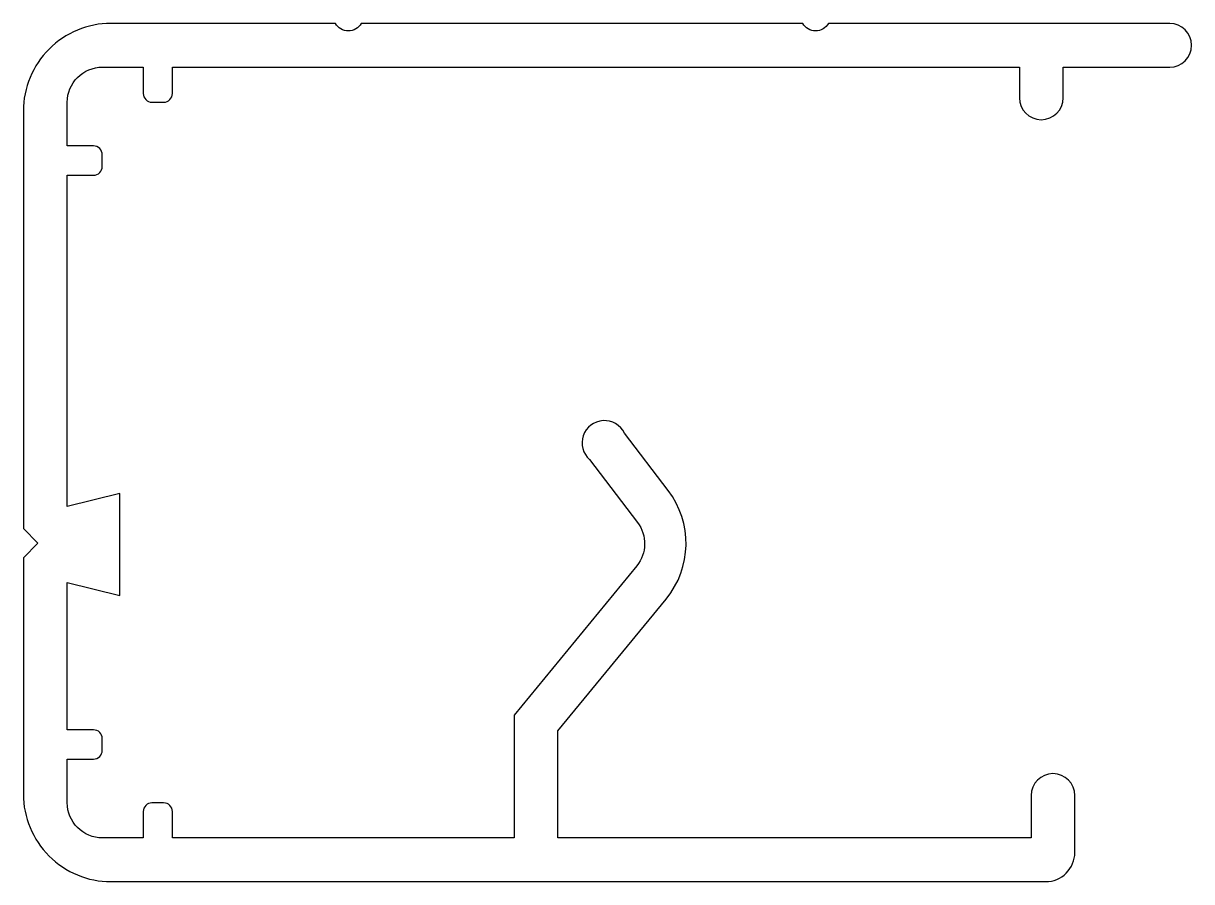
# Model space of a CAD drawing. Extents: x 383.6 to 423.6, y -68.2 to -38.8.
import ezdxf

# ---------------------------------------------------------------- set-up
doc = ezdxf.new("R2010")
doc.units = 0
doc.layers.get('0').update_dxf_attribs({"linetype": 'CONTINUOUS'})

msp = doc.modelspace()

# ---------------------------------------------------------------- linework, layer by layer
at = {"color": 0, "linetype": 'BYBLOCK'}
msp.add_lwpolyline([(386.29, -43.262, 0.414214), (385.99, -42.962), (385.09, -42.962), (385.09, -41.462, -0.414214), (386.29, -40.262), (387.69, -40.262), (387.69, -41.162, 0.414214), (387.99, -41.462), (388.39, -41.462, 0.414214), (388.69, -41.162), (388.69, -40.262), (417.69, -40.262), (417.69, -41.312, 1), (419.19, -41.312), (419.19, -40.262), (422.84, -40.262, 1), (422.84, -38.762), (411.151, -38.762, -0.591166), (410.275, -38.762), (395.151, -38.762, -0.591166), (394.275, -38.762), (386.586, -38.762, 0.414214), (383.586, -41.762), (383.586, -56.065), (384.086, -56.565), (383.586, -57.065), (383.586, -65.162, 0.414214), (386.586, -68.162), (418.59, -68.162, 0.414214), (419.59, -67.162), (419.59, -65.212, 1), (418.09, -65.212), (418.09, -66.662), (401.89, -66.662), (401.89, -62.998), (405.597, -58.48, 0.347674), (405.663, -54.759), (404.169, -52.798, 1.219804), (402.976, -53.707), (404.614, -55.857, -0.347674), (404.588, -57.345), (400.39, -62.462), (400.39, -66.662), (388.69, -66.662), (388.69, -65.762, 0.414214), (388.39, -65.462), (387.99, -65.462, 0.414214), (387.69, -65.762), (387.69, -66.662), (386.29, -66.662, -0.414214), (385.09, -65.462), (385.09, -63.962), (385.99, -63.962, 0.414214), (386.29, -63.662), (386.29, -63.262, 0.414214), (385.99, -62.962), (385.09, -62.962), (385.09, -57.912), (386.89, -58.362), (386.89, -54.862), (385.09, -55.312), (385.09, -43.962), (385.99, -43.962, 0.414214), (386.29, -43.662)], format="xyb", close=True, dxfattribs=at)

doc.saveas('drawing.dxf')
